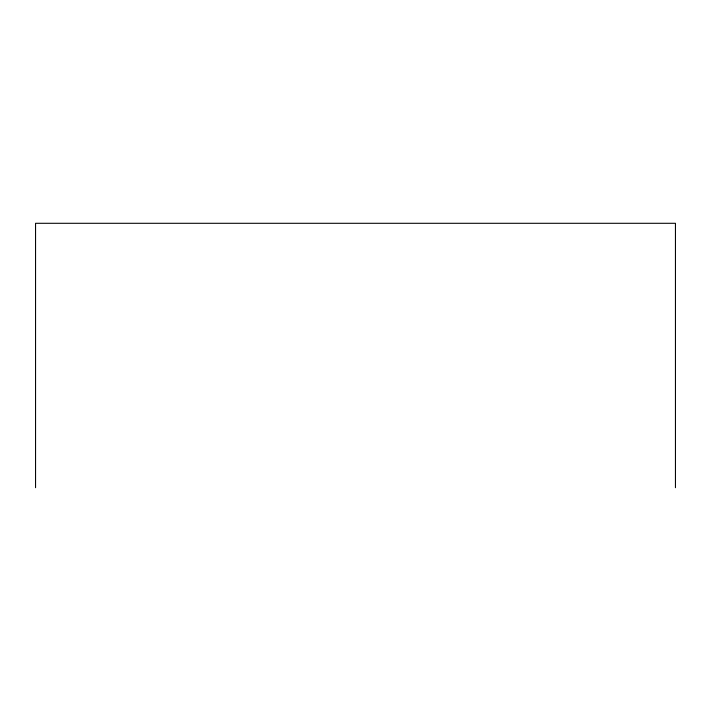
<?xml version="1.0" encoding="UTF-8"?>
<svg xmlns="http://www.w3.org/2000/svg" width="711" height="711" viewBox="0 0 711 711"><rect width="100%" height="100%" fill="white"/><g stroke="black" fill="none" stroke-linecap="round" stroke-linejoin="round"><path stroke-width="1.07" d="M675.45 487.702L675.45 223.298L35.55 223.298L35.55 487.702"/></g></svg>
